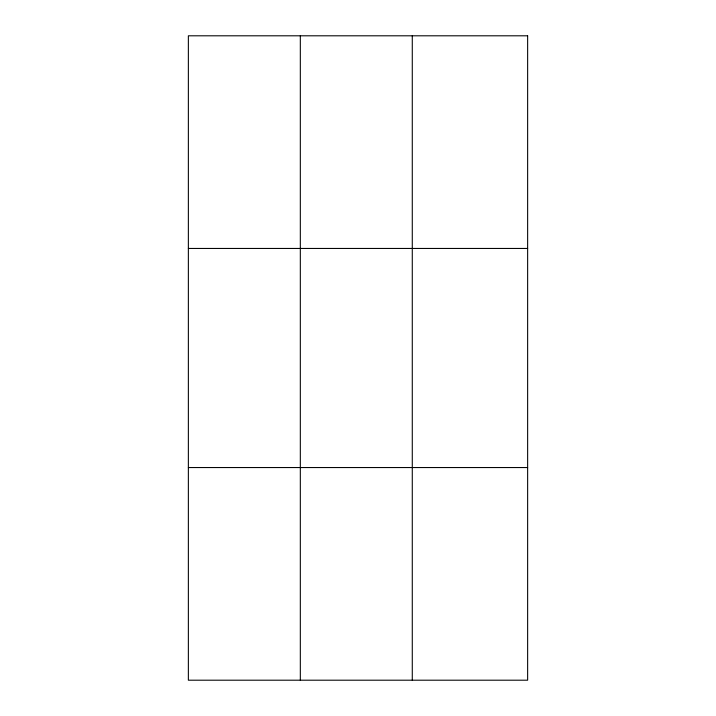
<?xml version="1.0" encoding="UTF-8"?>
<svg xmlns="http://www.w3.org/2000/svg" width="716" height="716" viewBox="0 0 716 716"><rect width="100%" height="100%" fill="white"/><g stroke="black" fill="none" stroke-linecap="round" stroke-linejoin="round"><path stroke-width="1.07" d="M300.326 35.8L300.326 680.2M412.282 35.8L412.282 680.2M188.362 248.452L527.638 248.452M188.362 467.548L527.638 467.548M527.638 35.8L527.638 680.2L188.362 680.2L188.362 35.8L527.638 35.8"/></g></svg>
